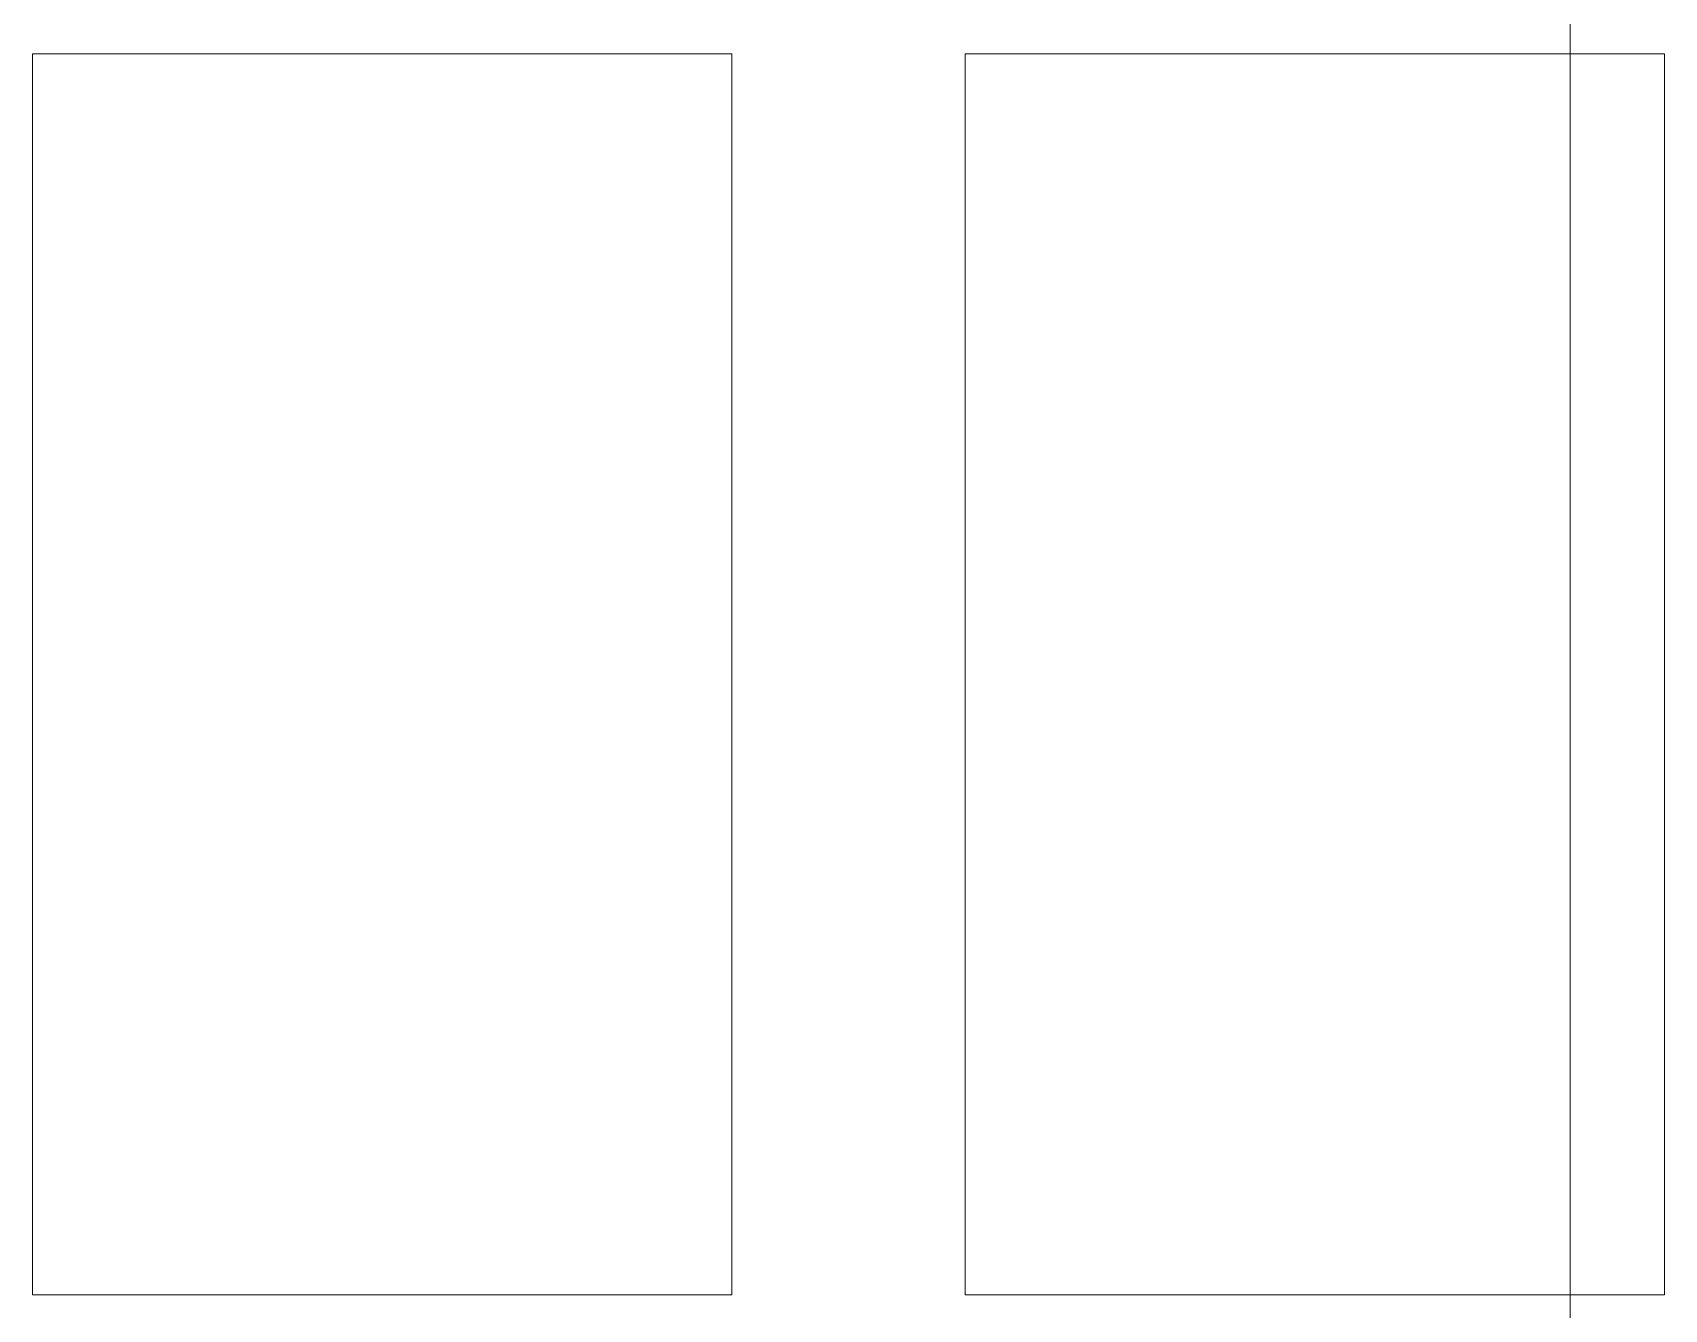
# Model space of a CAD drawing. Header units: millimetres. Extents: x -794326 to -715748, y -17796 to 22353.
# Drawn here: x -778457 to -777757, y 7255 to 7803 of the extents above; entities that cross this region are included whole.
import ezdxf

# ---------------------------------------------------------------- set-up
doc = ezdxf.new("R2010")
doc.units = ezdxf.units.MM
doc.layers.add('A-GLAZ-CURT', color=2, linetype='Continuous', lineweight=9)
doc.layers.add('G-ANNO-TEXT', color=3, linetype='Continuous', lineweight=9)

# ---------------------------------------------------------------- blocks, each defined once
blk = doc.blocks.new('DPA_CP_Metal Ceiling Panel - Vertical Panel with Gap-10984940-4282-01 ENLARGED LOWER PLATFORM LEVEL - REFLECTED CEILING PLAN - SHEET 3')
at = {"layer": 'A-GLAZ-CURT'}
for p, q in [((-775657.37, 7794.02), (-775657.37, 7261.52)), ((-775357.37, 7794.02), (-775657.37, 7794.02)), ((-775357.37, 7794.02), (-775657.37, 7794.02)), ((-775657.37, 7794.02), (-775657.37, 7261.52)), ((-775657.37, 7261.52), (-775657.37, 7794.02)), ((-775657.37, 7794.02), (-775357.37, 7794.02)), ((-775357.37, 7794.02), (-775357.37, 7261.52)), ((-775357.37, 7261.52), (-775357.37, 7794.02)), ((-775357.37, 7794.02), (-775357.37, 7261.52)), ((-775357.37, 7261.52), (-775657.37, 7261.52)), ((-775657.37, 7261.52), (-775357.37, 7261.52)), ((-775357.37, 7261.52), (-775657.37, 7261.52))]:
    blk.add_line(p, q, dxfattribs=at)

msp = doc.modelspace()

# ---------------------------------------------------------------- linework, layer by layer
at = {"layer": 'G-ANNO-TEXT', "color": 10}
msp.add_line((-777797.72, 6619.6), (-777797.72, 14214.25), dxfattribs=at)

# ---------------------------------------------------------------- block references
at = {"layer": 'A-GLAZ-CURT'}
for p in [(-2800, 0), (-2400, 0)]:
    msp.add_blockref('DPA_CP_Metal Ceiling Panel - Vertical Panel with Gap-10984940-4282-01 ENLARGED LOWER PLATFORM LEVEL - REFLECTED CEILING PLAN - SHEET 3', p, dxfattribs=at)

doc.saveas('drawing.dxf')
